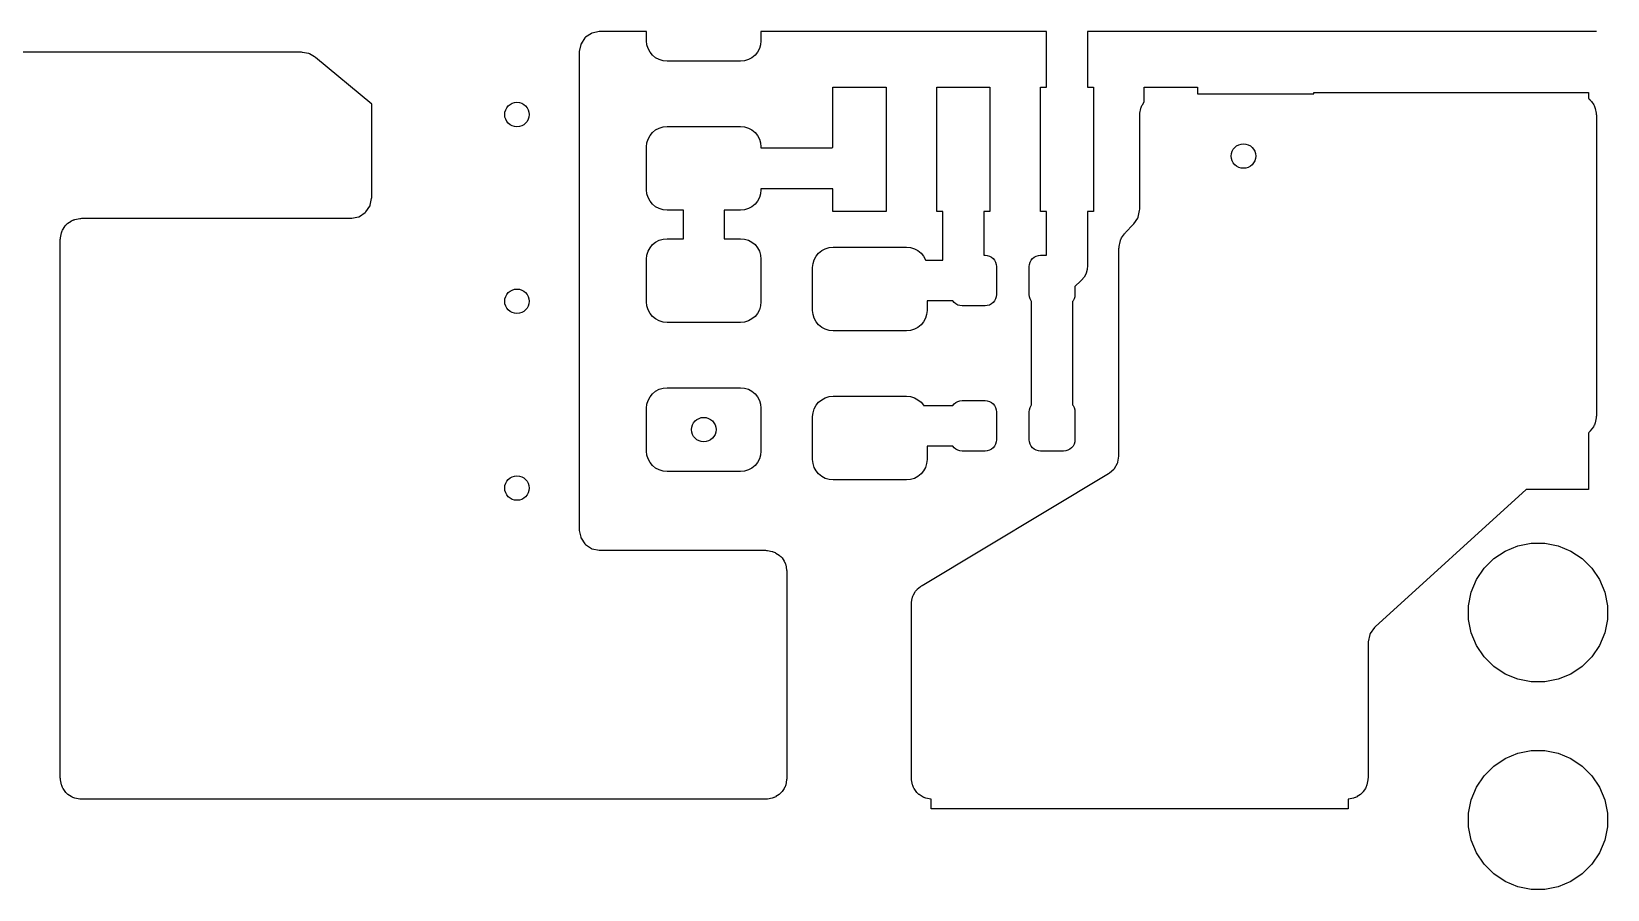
# Model space of a CAD drawing. Extents: x 86.1 to 155.4, y -71.6 to -29.3.
# Drawn here: x 136.05 to 155.33, y -54.19 to -43.69 of the extents above; entities that cross this region are included whole.
import ezdxf

# ---------------------------------------------------------------- set-up
doc = ezdxf.new("R2010")
doc.units = 0
doc.layers.add('BLACK', color=7, linetype='CONTINUOUS')

msp = doc.modelspace()

# ---------------------------------------------------------------- linework, layer by layer
at = {"layer": 'BLACK', "linetype": 'CONTINUOUS'}
for p, q in [((142.818, -43.7664), (142.77, -43.8371)), ((142.822, -43.7617), (142.818, -43.7664)), ((142.826, -43.7578), (142.822, -43.7617)), ((142.897, -43.7105), (142.826, -43.7578)), ((142.903, -43.7076), (142.897, -43.7105)), ((142.908, -43.7058), (142.903, -43.7076)), ((142.992, -43.6892), (142.908, -43.7058)), ((143.004, -43.688), (142.992, -43.6892)), ((143.572, -43.688), (143.004, -43.688)), ((143.572, -43.8), (143.572, -43.688)), ((148.467, -43.688), (144.972, -43.688)), ((144.972, -43.688), (144.972, -43.8)), ((148.467, -44.3675), (148.467, -43.688)), ((155.185, -43.688), (148.967, -43.688)), ((148.967, -43.688), (148.967, -44.3675)), ((155.197, -43.6869), (155.185, -43.688)), ((139.349, -43.942), (134.731, -43.942)), ((139.362, -43.9431), (139.349, -43.942)), ((139.435, -43.956), (139.362, -43.9431)), ((139.439, -43.9569), (139.435, -43.956)), ((139.447, -43.9606), (139.439, -43.9569)), ((139.51, -43.9967), (139.447, -43.9606)), ((142.749, -43.9319), (142.748, -43.9442)), ((142.748, -43.9442), (142.748, -49.7818)), ((142.766, -43.8484), (142.749, -43.9319)), ((142.768, -43.8426), (142.766, -43.8484)), ((142.77, -43.8371), (142.768, -43.8426)), ((143.577, -43.8488), (143.572, -43.8)), ((143.591, -43.8957), (143.577, -43.8488)), ((143.614, -43.9389), (143.591, -43.8957)), ((143.645, -43.9768), (143.614, -43.9389)), ((144.93, -43.9389), (144.899, -43.9768)), ((144.953, -43.8957), (144.93, -43.9389)), ((144.967, -43.8488), (144.953, -43.8957)), ((144.972, -43.8), (144.967, -43.8488)), ((139.521, -44.0041), (139.51, -43.9967)), ((140.208, -44.577), (139.521, -44.0041)), ((143.683, -44.0079), (143.645, -43.9768)), ((143.726, -44.031), (143.683, -44.0079)), ((143.773, -44.0452), (143.726, -44.031)), ((143.822, -44.05), (143.773, -44.0452)), ((144.722, -44.05), (143.822, -44.05)), ((144.771, -44.0452), (144.722, -44.05)), ((144.818, -44.031), (144.771, -44.0452)), ((144.861, -44.0079), (144.818, -44.031)), ((144.899, -43.9768), (144.861, -44.0079)), ((145.852, -45.1014), (145.852, -44.3675)), ((145.852, -44.3675), (146.502, -44.3675)), ((146.502, -44.3675), (146.502, -45.8925)), ((147.122, -45.8925), (147.122, -44.3675)), ((147.122, -44.3675), (147.772, -44.3675)), ((147.772, -44.3675), (147.772, -45.8925)), ((148.392, -45.8925), (148.392, -44.3675)), ((148.392, -44.3675), (148.467, -44.3675)), ((148.967, -44.3675), (149.042, -44.3675)), ((149.042, -44.3675), (149.042, -45.8925)), ((149.662, -44.549), (149.662, -44.3675)), ((149.662, -44.3675), (150.312, -44.3675)), ((150.312, -44.3675), (150.312, -44.45)), ((150.312, -44.45), (151.736, -44.45)), ((151.736, -44.45), (151.736, -44.433)), ((151.736, -44.433), (155.096, -44.433)), ((155.096, -44.433), (155.096, -44.5067)), ((155.096, -44.5067), (155.1, -44.5092)), ((155.1, -44.5092), (155.1, -44.5093)), ((155.1, -44.5093), (155.1, -44.5093)), ((155.1, -44.5093), (155.1, -44.5093)), ((155.1, -44.5093), (155.101, -44.5102)), ((155.101, -44.5102), (155.11, -44.5177)), ((155.11, -44.5177), (155.119, -44.5251)), ((155.119, -44.5251), (155.12, -44.5257)), ((155.12, -44.5257), (155.12, -44.5262)), ((155.12, -44.5262), (155.127, -44.5352)), ((155.127, -44.5352), (155.135, -44.5442)), ((155.135, -44.5442), (155.161, -44.5833)), ((140.208, -45.7178), (140.208, -44.577)), ((149.606, -44.7107), (149.607, -44.6992)), ((149.606, -44.7124), (149.606, -44.7107)), ((149.606, -44.7125), (149.606, -44.7124)), ((149.606, -44.7124), (149.606, -44.7124)), ((149.606, -44.7124), (149.606, -44.7124)), ((149.606, -45.8642), (149.606, -44.7125)), ((149.607, -44.6992), (149.608, -44.6877)), ((149.608, -44.6877), (149.62, -44.6291)), ((149.62, -44.6274), (149.624, -44.6163)), ((149.62, -44.6289), (149.62, -44.6274)), ((149.62, -44.6291), (149.62, -44.6289)), ((149.62, -44.6289), (149.62, -44.6289)), ((149.62, -44.6289), (149.62, -44.6289)), ((149.624, -44.6163), (149.627, -44.6052)), ((149.627, -44.6052), (149.628, -44.6045)), ((149.628, -44.6037), (149.634, -44.5936)), ((149.628, -44.6045), (149.628, -44.6037)), ((149.634, -44.5936), (149.639, -44.5833)), ((149.639, -44.5833), (149.662, -44.549)), ((155.161, -44.5833), (155.161, -44.5835)), ((155.161, -44.5835), (155.161, -44.5835)), ((155.161, -44.5835), (155.161, -44.5835)), ((155.161, -44.5835), (155.162, -44.5848)), ((155.162, -44.5848), (155.167, -44.5952)), ((155.167, -44.5952), (155.173, -44.6054)), ((155.173, -44.6054), (155.173, -44.6061)), ((155.173, -44.6061), (155.173, -44.6068)), ((155.173, -44.6068), (155.177, -44.618)), ((155.177, -44.618), (155.18, -44.6291)), ((155.18, -44.6291), (155.192, -44.6877)), ((155.192, -44.6877), (155.192, -44.6895)), ((155.192, -44.6895), (155.193, -44.701)), ((155.193, -44.701), (155.194, -44.7125)), ((155.194, -44.7125), (155.194, -48.3901)), ((143.614, -44.9611), (143.645, -44.9232)), ((143.645, -44.9232), (143.683, -44.8921)), ((143.683, -44.8921), (143.726, -44.869)), ((143.726, -44.869), (143.773, -44.8548)), ((143.773, -44.8548), (143.822, -44.85)), ((143.822, -44.85), (144.722, -44.85)), ((144.722, -44.85), (144.771, -44.8548)), ((144.771, -44.8548), (144.818, -44.869)), ((144.818, -44.869), (144.861, -44.8921)), ((144.861, -44.8921), (144.899, -44.9232)), ((144.899, -44.9232), (144.93, -44.9611)), ((143.572, -45.1), (143.577, -45.0512)), ((143.572, -45.625), (143.572, -45.1)), ((143.577, -45.0512), (143.591, -45.0043)), ((143.591, -45.0043), (143.614, -44.9611)), ((144.93, -44.9611), (144.953, -45.0043)), ((144.953, -45.0043), (144.967, -45.0512)), ((144.967, -45.0512), (144.972, -45.1)), ((144.972, -45.1), (144.972, -45.1125)), ((144.972, -45.1125), (145.841, -45.1125)), ((145.841, -45.1125), (145.852, -45.1014)), ((143.577, -45.6738), (143.572, -45.625)), ((143.591, -45.7207), (143.577, -45.6738)), ((144.967, -45.6738), (144.953, -45.7207)), ((144.972, -45.625), (144.967, -45.6738)), ((145.852, -45.6125), (144.972, -45.6125)), ((144.972, -45.6125), (144.972, -45.625)), ((145.852, -45.8925), (145.852, -45.6125)), ((140.134, -45.9003), (140.138, -45.8956)), ((140.138, -45.8956), (140.186, -45.8249)), ((140.186, -45.8249), (140.188, -45.8194)), ((140.188, -45.8194), (140.19, -45.8136)), ((140.19, -45.8136), (140.207, -45.7301)), ((140.207, -45.7301), (140.208, -45.7178)), ((143.614, -45.7639), (143.591, -45.7207)), ((143.645, -45.8018), (143.614, -45.7639)), ((143.683, -45.8329), (143.645, -45.8018)), ((143.726, -45.856), (143.683, -45.8329)), ((143.773, -45.8702), (143.726, -45.856)), ((143.822, -45.875), (143.773, -45.8702)), ((144.022, -45.875), (143.822, -45.875)), ((144.022, -46.2235), (144.022, -45.875)), ((144.722, -45.875), (144.522, -45.875)), ((144.522, -45.875), (144.522, -46.2235)), ((144.771, -45.8702), (144.722, -45.875)), ((144.818, -45.856), (144.771, -45.8702)), ((144.861, -45.8329), (144.818, -45.856)), ((144.899, -45.8018), (144.861, -45.8329)), ((144.93, -45.7639), (144.899, -45.8018)), ((144.953, -45.7207), (144.93, -45.7639)), ((146.502, -45.8925), (145.852, -45.8925)), ((147.197, -45.8925), (147.122, -45.8925)), ((147.197, -46.486), (147.197, -45.8925)), ((147.772, -45.8925), (147.697, -45.8925)), ((147.697, -45.8925), (147.697, -46.426)), ((148.467, -45.8925), (148.392, -45.8925)), ((148.467, -46.426), (148.467, -45.8925)), ((149.042, -45.8925), (148.967, -45.8925)), ((148.967, -45.8925), (148.967, -46.5407)), ((149.588, -45.96), (149.605, -45.8766)), ((149.605, -45.8766), (149.606, -45.8642)), ((136.431, -46.1073), (136.457, -46.0682)), ((136.457, -46.068), (136.458, -46.0668)), ((136.457, -46.0682), (136.457, -46.068)), ((136.457, -46.068), (136.457, -46.068)), ((136.457, -46.068), (136.457, -46.068)), ((136.458, -46.0668), (136.466, -46.0578)), ((136.466, -46.0578), (136.473, -46.0489)), ((136.473, -46.0489), (136.474, -46.0484)), ((136.474, -46.0478), (136.483, -46.0405)), ((136.474, -46.0484), (136.474, -46.0478)), ((136.483, -46.0405), (136.492, -46.0332)), ((136.492, -46.0332), (136.531, -46.0071)), ((136.531, -46.0071), (136.532, -46.0069)), ((136.532, -46.0069), (136.533, -46.0061)), ((136.532, -46.0069), (136.532, -46.0069)), ((136.532, -46.0069), (136.532, -46.0069)), ((136.533, -46.0061), (136.543, -46.0007)), ((136.543, -46.0007), (136.553, -45.9953)), ((136.553, -45.9953), (136.554, -45.9951)), ((136.554, -45.9951), (136.555, -45.9947)), ((136.555, -45.9947), (136.566, -45.9915)), ((136.566, -45.9915), (136.577, -45.9881)), ((136.577, -45.9881), (136.636, -45.9764)), ((136.636, -45.9764), (136.637, -45.9761)), ((136.636, -45.9764), (136.636, -45.9764)), ((136.636, -45.9764), (136.636, -45.9764)), ((136.636, -45.9764), (136.636, -45.9764)), ((136.637, -45.9761), (136.649, -45.9751)), ((136.649, -45.9751), (136.661, -45.974)), ((136.661, -45.974), (139.952, -45.974)), ((139.952, -45.974), (139.964, -45.9728)), ((139.964, -45.9728), (140.048, -45.9562)), ((140.048, -45.9562), (140.053, -45.9544)), ((140.053, -45.9544), (140.059, -45.9515)), ((140.059, -45.9515), (140.13, -45.9042)), ((140.13, -45.9042), (140.134, -45.9003)), ((149.434, -46.1459), (149.528, -46.0516)), ((149.528, -46.0516), (149.536, -46.042)), ((149.536, -46.042), (149.584, -45.9713)), ((149.584, -45.9713), (149.586, -45.9659)), ((149.586, -45.9659), (149.588, -45.96)), ((136.398, -46.2347), (136.399, -46.2232)), ((136.398, -46.2364), (136.398, -46.2347)), ((136.398, -46.2365), (136.398, -46.2364)), ((136.398, -46.2364), (136.398, -46.2364)), ((136.398, -46.2364), (136.398, -46.2364)), ((136.398, -52.8235), (136.398, -46.2365)), ((136.399, -46.2232), (136.4, -46.2117)), ((136.4, -46.2117), (136.412, -46.1531)), ((136.412, -46.1514), (136.416, -46.1402)), ((136.412, -46.1529), (136.412, -46.1514)), ((136.412, -46.1531), (136.412, -46.1529)), ((136.412, -46.1529), (136.412, -46.1529)), ((136.412, -46.1529), (136.412, -46.1529)), ((136.416, -46.1402), (136.419, -46.1292)), ((136.419, -46.1292), (136.42, -46.1285)), ((136.42, -46.1277), (136.426, -46.1176)), ((136.42, -46.1285), (136.42, -46.1277)), ((136.426, -46.1176), (136.431, -46.1073)), ((143.645, -46.2967), (143.683, -46.2656)), ((143.683, -46.2656), (143.726, -46.2425)), ((143.726, -46.2425), (143.773, -46.2283)), ((143.773, -46.2283), (143.822, -46.2235)), ((143.822, -46.2235), (144.022, -46.2235)), ((144.522, -46.2235), (144.722, -46.2235)), ((144.722, -46.2235), (144.771, -46.2283)), ((144.771, -46.2283), (144.818, -46.2425)), ((144.818, -46.2425), (144.861, -46.2656)), ((144.861, -46.2656), (144.899, -46.2967)), ((149.354, -46.3193), (149.366, -46.2607)), ((149.366, -46.2589), (149.37, -46.2478)), ((149.366, -46.2604), (149.366, -46.2589)), ((149.366, -46.2607), (149.366, -46.2604)), ((149.366, -46.2604), (149.366, -46.2604)), ((149.366, -46.2604), (149.366, -46.2604)), ((149.37, -46.2478), (149.373, -46.2367)), ((149.373, -46.2367), (149.374, -46.236)), ((149.374, -46.2353), (149.38, -46.2251)), ((149.374, -46.236), (149.374, -46.2353)), ((149.38, -46.2251), (149.385, -46.2149)), ((149.385, -46.2149), (149.418, -46.1652)), ((149.418, -46.1652), (149.419, -46.1637)), ((149.419, -46.1637), (149.427, -46.1549)), ((149.427, -46.1549), (149.434, -46.1459)), ((143.572, -46.4735), (143.577, -46.4247)), ((143.572, -46.9985), (143.572, -46.4735)), ((143.577, -46.4247), (143.591, -46.3778)), ((143.591, -46.3778), (143.614, -46.3346)), ((143.614, -46.3346), (143.645, -46.2967)), ((144.899, -46.2967), (144.93, -46.3346)), ((144.93, -46.3346), (144.953, -46.3778)), ((144.953, -46.3778), (144.967, -46.4247)), ((144.967, -46.4247), (144.972, -46.4735)), ((144.972, -46.4735), (144.972, -46.9985)), ((145.623, -46.4813), (145.646, -46.4381)), ((145.646, -46.4381), (145.677, -46.4002)), ((145.677, -46.4002), (145.715, -46.3691)), ((145.715, -46.3691), (145.758, -46.346)), ((145.758, -46.346), (145.805, -46.3318)), ((145.805, -46.3318), (145.854, -46.327)), ((145.854, -46.327), (146.754, -46.327)), ((146.754, -46.327), (146.803, -46.3318)), ((146.803, -46.3318), (146.85, -46.346)), ((146.85, -46.346), (146.893, -46.3691)), ((146.893, -46.3691), (146.931, -46.4002)), ((146.931, -46.4002), (146.962, -46.4381)), ((146.962, -46.4381), (146.985, -46.4813)), ((147.697, -46.426), (147.714, -46.426)), ((147.714, -46.426), (147.741, -46.4287)), ((147.741, -46.4287), (147.768, -46.4367)), ((147.768, -46.4367), (147.792, -46.4496)), ((147.792, -46.4496), (147.813, -46.467)), ((147.813, -46.467), (147.83, -46.4882)), ((148.278, -46.4882), (148.295, -46.467)), ((148.295, -46.467), (148.316, -46.4496)), ((148.316, -46.4496), (148.34, -46.4367)), ((148.34, -46.4367), (148.367, -46.4287)), ((148.367, -46.4287), (148.394, -46.426)), ((148.394, -46.426), (148.467, -46.426)), ((149.352, -46.3423), (149.353, -46.3308)), ((149.352, -46.3439), (149.352, -46.3423)), ((149.352, -46.344), (149.352, -46.3439)), ((149.352, -46.3441), (149.352, -46.344)), ((149.352, -46.344), (149.352, -46.344)), ((149.352, -48.875), (149.352, -46.3441)), ((149.353, -46.3308), (149.354, -46.3193)), ((145.604, -46.577), (145.609, -46.5282)), ((145.604, -47.102), (145.604, -46.577)), ((145.609, -46.5282), (145.623, -46.4813)), ((146.985, -46.4813), (146.986, -46.486)), ((146.986, -46.486), (147.197, -46.486)), ((147.83, -46.4882), (147.843, -46.5124)), ((147.843, -46.5124), (147.851, -46.5387)), ((147.851, -46.5387), (147.854, -46.566)), ((147.854, -46.566), (147.854, -46.906)), ((148.254, -46.566), (148.257, -46.5387)), ((148.254, -46.906), (148.254, -46.566)), ((148.257, -46.5387), (148.265, -46.5124)), ((148.265, -46.5124), (148.278, -46.4882)), ((148.949, -46.6491), (148.926, -46.6926)), ((148.95, -46.6454), (148.949, -46.6491)), ((148.963, -46.602), (148.95, -46.6454)), ((148.968, -46.553), (148.963, -46.602)), ((148.967, -46.5407), (148.968, -46.553)), ((148.885, -46.7385), (148.814, -46.8096)), ((148.814, -46.8096), (148.814, -46.906)), ((148.895, -46.7306), (148.885, -46.7385)), ((148.926, -46.6926), (148.895, -46.7306)), ((143.577, -47.0473), (143.572, -46.9985)), ((143.591, -47.0942), (143.577, -47.0473)), ((144.967, -47.0473), (144.953, -47.0942)), ((144.972, -46.9985), (144.967, -47.0473)), ((147.319, -46.986), (147.004, -46.986)), ((147.004, -46.986), (147.004, -47.102)), ((147.335, -47.005), (147.319, -46.986)), ((147.356, -47.0224), (147.335, -47.005)), ((147.38, -47.0353), (147.356, -47.0224)), ((147.407, -47.0433), (147.38, -47.0353)), ((147.434, -47.046), (147.407, -47.0433)), ((147.714, -47.046), (147.434, -47.046)), ((147.741, -47.0433), (147.714, -47.046)), ((147.768, -47.0353), (147.741, -47.0433)), ((147.792, -47.0224), (147.768, -47.0353)), ((147.813, -47.005), (147.792, -47.0224)), ((147.83, -46.9838), (147.813, -47.005)), ((147.843, -46.9596), (147.83, -46.9838)), ((147.851, -46.9333), (147.843, -46.9596)), ((147.854, -46.906), (147.851, -46.9333)), ((148.257, -46.9333), (148.254, -46.906)), ((148.265, -46.9596), (148.257, -46.9333)), ((148.278, -46.9838), (148.265, -46.9596)), ((148.284, -46.9916), (148.278, -46.9838)), ((148.284, -48.2584), (148.284, -46.9916)), ((148.79, -46.9838), (148.784, -46.9916)), ((148.784, -46.9916), (148.784, -48.2584)), ((148.803, -46.9596), (148.79, -46.9838)), ((148.811, -46.9333), (148.803, -46.9596)), ((148.814, -46.906), (148.811, -46.9333)), ((143.614, -47.1374), (143.591, -47.0942)), ((143.645, -47.1753), (143.614, -47.1374)), ((143.683, -47.2064), (143.645, -47.1753)), ((143.726, -47.2295), (143.683, -47.2064)), ((143.773, -47.2437), (143.726, -47.2295)), ((143.822, -47.2485), (143.773, -47.2437)), ((144.771, -47.2437), (144.722, -47.2485)), ((144.818, -47.2295), (144.771, -47.2437)), ((144.861, -47.2064), (144.818, -47.2295)), ((144.899, -47.1753), (144.861, -47.2064)), ((144.93, -47.1374), (144.899, -47.1753)), ((144.953, -47.0942), (144.93, -47.1374)), ((145.609, -47.1508), (145.604, -47.102)), ((145.623, -47.1977), (145.609, -47.1508)), ((145.646, -47.2409), (145.623, -47.1977)), ((145.677, -47.2788), (145.646, -47.2409)), ((146.962, -47.2409), (146.931, -47.2788)), ((146.985, -47.1977), (146.962, -47.2409)), ((146.999, -47.1508), (146.985, -47.1977)), ((147.004, -47.102), (146.999, -47.1508)), ((144.722, -47.2485), (143.822, -47.2485)), ((145.715, -47.3099), (145.677, -47.2788)), ((145.758, -47.333), (145.715, -47.3099)), ((145.805, -47.3472), (145.758, -47.333)), ((145.854, -47.352), (145.805, -47.3472)), ((146.754, -47.352), (145.854, -47.352)), ((146.803, -47.3472), (146.754, -47.352)), ((146.85, -47.333), (146.803, -47.3472)), ((146.893, -47.3099), (146.85, -47.333)), ((146.931, -47.2788), (146.893, -47.3099)), ((143.577, -48.2497), (143.591, -48.2028)), ((143.591, -48.2028), (143.614, -48.1596)), ((143.614, -48.1596), (143.645, -48.1217)), ((143.645, -48.1217), (143.683, -48.0906)), ((143.683, -48.0906), (143.726, -48.0675)), ((143.726, -48.0675), (143.773, -48.0533)), ((143.773, -48.0533), (143.822, -48.0485)), ((143.822, -48.0485), (144.722, -48.0485)), ((144.722, -48.0485), (144.771, -48.0533)), ((144.771, -48.0533), (144.818, -48.0675)), ((144.818, -48.0675), (144.861, -48.0906)), ((144.861, -48.0906), (144.899, -48.1217)), ((144.899, -48.1217), (144.93, -48.1596)), ((144.93, -48.1596), (144.953, -48.2028)), ((144.953, -48.2028), (144.967, -48.2497)), ((145.677, -48.2252), (145.715, -48.1941)), ((145.715, -48.1941), (145.758, -48.171)), ((145.758, -48.171), (145.805, -48.1568)), ((145.805, -48.1568), (145.854, -48.152)), ((145.854, -48.152), (146.754, -48.152)), ((146.754, -48.152), (146.803, -48.1568)), ((146.803, -48.1568), (146.85, -48.171)), ((146.85, -48.171), (146.893, -48.1941)), ((146.893, -48.1941), (146.931, -48.2252)), ((147.38, -48.2147), (147.407, -48.2067)), ((147.407, -48.2067), (147.434, -48.204)), ((147.434, -48.204), (147.714, -48.204)), ((147.714, -48.204), (147.741, -48.2067)), ((147.741, -48.2067), (147.768, -48.2147)), ((143.572, -48.2985), (143.577, -48.2497)), ((143.572, -48.8235), (143.572, -48.2985)), ((144.967, -48.2497), (144.972, -48.2985)), ((144.972, -48.2985), (144.972, -48.8235)), ((145.604, -48.402), (145.609, -48.3532)), ((145.604, -48.927), (145.604, -48.402)), ((145.609, -48.3532), (145.623, -48.3063)), ((145.623, -48.3063), (145.646, -48.2631)), ((145.646, -48.2631), (145.677, -48.2252)), ((146.931, -48.2252), (146.962, -48.2631)), ((146.962, -48.2631), (146.962, -48.264)), ((146.962, -48.264), (147.319, -48.264)), ((147.319, -48.264), (147.335, -48.245)), ((147.335, -48.245), (147.356, -48.2276)), ((147.356, -48.2276), (147.38, -48.2147)), ((147.768, -48.2147), (147.792, -48.2276)), ((147.792, -48.2276), (147.813, -48.245)), ((147.813, -48.245), (147.83, -48.2662)), ((147.83, -48.2662), (147.843, -48.2904)), ((147.843, -48.2904), (147.851, -48.3167)), ((147.851, -48.3167), (147.854, -48.344)), ((147.854, -48.344), (147.854, -48.684)), ((148.254, -48.344), (148.257, -48.3167)), ((148.254, -48.684), (148.254, -48.344)), ((148.257, -48.3167), (148.265, -48.2904)), ((148.265, -48.2904), (148.278, -48.2662)), ((148.278, -48.2662), (148.284, -48.2584)), ((148.784, -48.2584), (148.79, -48.2662)), ((148.79, -48.2662), (148.803, -48.2904)), ((148.803, -48.2904), (148.811, -48.3167)), ((148.811, -48.3167), (148.814, -48.344)), ((148.814, -48.344), (148.814, -48.684)), ((155.194, -48.3919), (155.193, -48.4048)), ((155.194, -48.3901), (155.194, -48.3919)), ((155.11, -48.5884), (155.102, -48.5973)), ((155.119, -48.5791), (155.11, -48.5884)), ((155.12, -48.5776), (155.119, -48.5789)), ((155.119, -48.5789), (155.119, -48.5789)), ((155.119, -48.5789), (155.119, -48.5789)), ((155.119, -48.5789), (155.119, -48.5791)), ((155.157, -48.5263), (155.12, -48.5776)), ((155.158, -48.5251), (155.157, -48.5257)), ((155.157, -48.5257), (155.157, -48.5263)), ((155.164, -48.515), (155.158, -48.5251)), ((155.169, -48.5049), (155.164, -48.515)), ((155.17, -48.5042), (155.169, -48.5049)), ((155.174, -48.4925), (155.17, -48.5035)), ((155.17, -48.5035), (155.17, -48.5042)), ((155.177, -48.4815), (155.174, -48.4925)), ((155.178, -48.4807), (155.177, -48.4815)), ((155.191, -48.4164), (155.178, -48.4783)), ((155.178, -48.4783), (155.178, -48.48)), ((155.178, -48.48), (155.178, -48.4807)), ((155.193, -48.4048), (155.191, -48.4164)), ((147.319, -48.764), (147.004, -48.764)), ((147.004, -48.764), (147.004, -48.927)), ((147.335, -48.783), (147.319, -48.764)), ((147.356, -48.8004), (147.335, -48.783)), ((147.813, -48.783), (147.792, -48.8004)), ((147.83, -48.7618), (147.813, -48.783)), ((147.843, -48.7376), (147.83, -48.7618)), ((147.851, -48.7113), (147.843, -48.7376)), ((147.854, -48.684), (147.851, -48.7113)), ((148.257, -48.7113), (148.254, -48.684)), ((148.265, -48.7376), (148.257, -48.7113)), ((148.278, -48.7618), (148.265, -48.7376)), ((148.295, -48.783), (148.278, -48.7618)), ((148.316, -48.8004), (148.295, -48.783)), ((148.773, -48.783), (148.752, -48.8004)), ((148.79, -48.7618), (148.773, -48.783)), ((148.803, -48.7376), (148.79, -48.7618)), ((148.811, -48.7113), (148.803, -48.7376)), ((148.814, -48.684), (148.811, -48.7113)), ((155.102, -48.5973), (155.096, -48.6031)), ((155.096, -48.6031), (155.096, -49.293)), ((143.577, -48.8723), (143.572, -48.8235)), ((143.591, -48.9192), (143.577, -48.8723)), ((143.614, -48.9624), (143.591, -48.9192)), ((143.645, -49.0003), (143.614, -48.9624)), ((144.93, -48.9624), (144.899, -49.0003)), ((144.953, -48.9192), (144.93, -48.9624)), ((144.967, -48.8723), (144.953, -48.9192)), ((144.972, -48.8235), (144.967, -48.8723)), ((145.609, -48.9758), (145.604, -48.927)), ((145.623, -49.0227), (145.609, -48.9758)), ((146.999, -48.9758), (146.985, -49.0227)), ((147.004, -48.927), (146.999, -48.9758)), ((147.38, -48.8133), (147.356, -48.8004)), ((147.407, -48.8213), (147.38, -48.8133)), ((147.434, -48.824), (147.407, -48.8213)), ((147.714, -48.824), (147.434, -48.824)), ((147.741, -48.8213), (147.714, -48.824)), ((147.768, -48.8133), (147.741, -48.8213)), ((147.792, -48.8004), (147.768, -48.8133)), ((148.34, -48.8133), (148.316, -48.8004)), ((148.367, -48.8213), (148.34, -48.8133)), ((148.394, -48.824), (148.367, -48.8213)), ((148.674, -48.824), (148.394, -48.824)), ((148.701, -48.8213), (148.674, -48.824)), ((148.728, -48.8133), (148.701, -48.8213)), ((148.752, -48.8004), (148.728, -48.8133)), ((149.298, -49.0349), (149.334, -48.9701)), ((149.334, -48.9701), (149.337, -48.963)), ((149.337, -48.963), (149.338, -48.96)), ((149.338, -48.96), (149.351, -48.8858)), ((149.351, -48.8858), (149.352, -48.875)), ((143.683, -49.0314), (143.645, -49.0003)), ((143.726, -49.0545), (143.683, -49.0314)), ((143.773, -49.0687), (143.726, -49.0545)), ((143.822, -49.0735), (143.773, -49.0687)), ((144.722, -49.0735), (143.822, -49.0735)), ((144.771, -49.0687), (144.722, -49.0735)), ((144.818, -49.0545), (144.771, -49.0687)), ((144.861, -49.0314), (144.818, -49.0545)), ((144.899, -49.0003), (144.861, -49.0314)), ((145.646, -49.0659), (145.623, -49.0227)), ((145.677, -49.1038), (145.646, -49.0659)), ((145.715, -49.1349), (145.677, -49.1038)), ((145.758, -49.158), (145.715, -49.1349)), ((145.805, -49.1722), (145.758, -49.158)), ((145.854, -49.177), (145.805, -49.1722)), ((146.803, -49.1722), (146.754, -49.177)), ((146.85, -49.158), (146.803, -49.1722)), ((146.893, -49.1349), (146.85, -49.158)), ((146.931, -49.1038), (146.893, -49.1349)), ((146.962, -49.0659), (146.931, -49.1038)), ((146.943, -50.4675), (149.226, -49.0976)), ((146.985, -49.0227), (146.962, -49.0659)), ((149.226, -49.0976), (149.235, -49.0913)), ((149.235, -49.0913), (149.291, -49.0431)), ((149.291, -49.0431), (149.296, -49.0375)), ((149.296, -49.0375), (149.298, -49.0349)), ((146.754, -49.177), (145.854, -49.177)), ((154.337, -49.293), (152.487, -50.9752)), ((155.096, -49.293), (154.337, -49.293)), ((142.748, -49.7818), (142.749, -49.7941)), ((142.749, -49.7941), (142.766, -49.8776)), ((142.766, -49.8776), (142.768, -49.8834)), ((142.768, -49.8834), (142.77, -49.8889)), ((142.77, -49.8889), (142.818, -49.9596)), ((142.818, -49.9596), (142.822, -49.9643)), ((142.822, -49.9643), (142.826, -49.9682)), ((142.826, -49.9682), (142.897, -50.0155)), ((142.897, -50.0155), (142.903, -50.0184)), ((142.903, -50.0184), (142.908, -50.0202)), ((142.908, -50.0202), (142.992, -50.0368)), ((142.992, -50.0368), (143.004, -50.038)), ((143.004, -50.038), (145.025, -50.038)), ((145.025, -50.038), (145.026, -50.038)), ((145.026, -50.038), (145.026, -50.038)), ((145.026, -50.038), (145.026, -50.038)), ((145.026, -50.038), (145.027, -50.038)), ((145.027, -50.038), (145.039, -50.0393)), ((145.039, -50.0393), (145.05, -50.0404)), ((145.05, -50.0404), (145.109, -50.0521)), ((145.109, -50.0521), (145.109, -50.0521)), ((145.109, -50.0521), (145.109, -50.0521)), ((145.109, -50.0521), (145.109, -50.0521)), ((145.109, -50.0521), (145.111, -50.0525)), ((145.111, -50.0525), (145.122, -50.056)), ((145.122, -50.056), (145.133, -50.0594)), ((145.133, -50.0594), (145.134, -50.0597)), ((145.134, -50.0597), (145.134, -50.06)), ((145.134, -50.06), (145.144, -50.0656)), ((145.144, -50.0656), (145.155, -50.0711)), ((145.155, -50.0711), (145.194, -50.0972)), ((145.194, -50.0972), (145.194, -50.0973)), ((145.194, -50.0973), (145.194, -50.0973)), ((145.194, -50.0973), (145.194, -50.0973)), ((145.194, -50.0973), (145.195, -50.0982)), ((145.195, -50.0982), (145.204, -50.1057)), ((145.204, -50.1057), (145.213, -50.1131)), ((145.213, -50.1131), (145.214, -50.1137)), ((145.214, -50.1137), (145.214, -50.1142)), ((145.214, -50.1142), (145.221, -50.1232)), ((145.221, -50.1232), (145.229, -50.1322)), ((145.229, -50.1322), (145.255, -50.1713)), ((153.938, -50.1398), (154.077, -50.0467)), ((154.077, -50.0467), (154.232, -49.9827)), ((154.232, -49.9827), (154.396, -49.95)), ((154.396, -49.95), (154.564, -49.95)), ((154.564, -49.95), (154.728, -49.9827)), ((154.728, -49.9827), (154.883, -50.0467)), ((154.883, -50.0467), (155.022, -50.1398)), ((145.255, -50.1713), (145.255, -50.1715)), ((145.255, -50.1715), (145.255, -50.1715)), ((145.255, -50.1715), (145.255, -50.1715)), ((145.255, -50.1715), (145.256, -50.1728)), ((145.256, -50.1728), (145.261, -50.1832)), ((145.261, -50.1832), (145.267, -50.1934)), ((145.267, -50.1934), (145.267, -50.1941)), ((145.267, -50.1941), (145.267, -50.1948)), ((145.267, -50.1948), (145.271, -50.206)), ((145.271, -50.206), (145.274, -50.2171)), ((145.274, -50.2171), (145.286, -50.2757)), ((145.286, -50.2757), (145.286, -50.2775)), ((145.286, -50.2775), (145.287, -50.289)), ((145.287, -50.289), (145.288, -50.3005)), ((145.288, -50.3005), (145.288, -52.8235)), ((153.727, -50.3974), (153.82, -50.2582)), ((153.82, -50.2582), (153.938, -50.1398)), ((155.022, -50.1398), (155.14, -50.2582)), ((155.14, -50.2582), (155.233, -50.3974)), ((146.873, -50.5266), (146.88, -50.5208)), ((146.88, -50.5208), (146.885, -50.5146)), ((146.885, -50.5146), (146.925, -50.4803)), ((146.925, -50.4803), (146.926, -50.4792)), ((146.926, -50.4792), (146.935, -50.4735)), ((146.935, -50.4735), (146.943, -50.4675)), ((153.663, -50.5521), (153.727, -50.3974)), ((155.233, -50.3974), (155.297, -50.5521)), ((146.812, -50.6967), (146.813, -50.6867)), ((146.812, -50.6985), (146.812, -50.6967)), ((146.812, -52.8235), (146.812, -50.6985)), ((146.813, -50.6867), (146.814, -50.6768)), ((146.814, -50.6768), (146.823, -50.6251)), ((146.823, -50.6233), (146.826, -50.6151)), ((146.823, -50.6251), (146.823, -50.6233)), ((146.826, -50.6151), (146.827, -50.6069)), ((146.827, -50.6069), (146.829, -50.6033)), ((146.829, -50.6033), (146.83, -50.5995)), ((146.83, -50.5995), (146.834, -50.592)), ((146.834, -50.592), (146.837, -50.5842)), ((146.837, -50.5842), (146.858, -50.5482)), ((146.858, -50.5482), (146.859, -50.5466)), ((146.859, -50.5466), (146.864, -50.5397)), ((146.864, -50.5397), (146.868, -50.5326)), ((146.868, -50.5326), (146.871, -50.5297)), ((146.871, -50.5297), (146.873, -50.5266)), ((153.63, -50.7163), (153.663, -50.5521)), ((153.63, -50.8837), (153.63, -50.7163)), ((155.297, -50.5521), (155.33, -50.7163)), ((155.33, -50.7163), (155.33, -50.8837)), ((153.663, -51.0479), (153.63, -50.8837)), ((155.33, -50.8837), (155.297, -51.0479)), ((152.42, -51.0703), (152.401, -51.1581)), ((152.422, -51.063), (152.42, -51.0703)), ((152.425, -51.0584), (152.422, -51.063)), ((152.478, -50.985), (152.425, -51.0584)), ((152.487, -50.9752), (152.478, -50.985)), ((153.727, -51.2026), (153.663, -51.0479)), ((155.297, -51.0479), (155.233, -51.2026)), ((152.401, -51.1581), (152.4, -51.1712)), ((152.4, -51.1712), (152.4, -52.8235)), ((153.82, -51.3418), (153.727, -51.2026)), ((155.233, -51.2026), (155.14, -51.3418)), ((153.938, -51.4602), (153.82, -51.3418)), ((154.077, -51.5533), (153.938, -51.4602)), ((155.022, -51.4602), (154.883, -51.5533)), ((155.14, -51.3418), (155.022, -51.4602)), ((154.232, -51.6173), (154.077, -51.5533)), ((154.396, -51.65), (154.232, -51.6173)), ((154.564, -51.65), (154.396, -51.65)), ((154.728, -51.6173), (154.564, -51.65)), ((154.883, -51.5533), (154.728, -51.6173)), ((153.938, -52.6798), (154.077, -52.5867)), ((154.077, -52.5867), (154.232, -52.5227)), ((154.232, -52.5227), (154.396, -52.49)), ((154.396, -52.49), (154.564, -52.49)), ((154.564, -52.49), (154.728, -52.5227)), ((154.728, -52.5227), (154.883, -52.5867)), ((154.883, -52.5867), (155.022, -52.6798)), ((136.399, -52.835), (136.398, -52.8235)), ((136.4, -52.8465), (136.399, -52.835)), ((145.287, -52.8368), (145.286, -52.8483)), ((145.288, -52.8253), (145.287, -52.8368)), ((145.288, -52.8235), (145.288, -52.8236)), ((145.288, -52.8236), (145.288, -52.8236)), ((145.288, -52.8236), (145.288, -52.8236)), ((145.288, -52.8236), (145.288, -52.8253)), ((146.813, -52.835), (146.812, -52.8235)), ((146.814, -52.8465), (146.813, -52.835)), ((152.399, -52.8368), (152.398, -52.8483)), ((152.4, -52.8253), (152.399, -52.8368)), ((152.4, -52.8235), (152.4, -52.8236)), ((152.4, -52.8236), (152.4, -52.8236)), ((152.4, -52.8236), (152.4, -52.8236)), ((152.4, -52.8236), (152.4, -52.8253)), ((153.727, -52.9374), (153.82, -52.7982)), ((153.82, -52.7982), (153.938, -52.6798)), ((155.022, -52.6798), (155.14, -52.7982)), ((155.14, -52.7982), (155.233, -52.9374)), ((136.4, -52.8483), (136.4, -52.8465)), ((136.412, -52.9069), (136.4, -52.8483)), ((136.415, -52.918), (136.412, -52.9069)), ((136.419, -52.9292), (136.415, -52.918)), ((136.419, -52.9299), (136.419, -52.9292)), ((136.419, -52.9306), (136.419, -52.9299)), ((136.425, -52.9409), (136.419, -52.9306)), ((136.43, -52.9512), (136.425, -52.9409)), ((136.431, -52.9525), (136.43, -52.9512)), ((136.431, -52.9527), (136.431, -52.9525)), ((136.431, -52.9525), (136.431, -52.9525)), ((136.431, -52.9525), (136.431, -52.9525)), ((136.457, -52.9918), (136.431, -52.9527)), ((136.465, -53.0008), (136.457, -52.9918)), ((136.472, -53.0098), (136.465, -53.0008)), ((136.472, -53.0103), (136.472, -53.0098)), ((136.473, -53.0109), (136.472, -53.0103)), ((136.482, -53.0183), (136.473, -53.0109)), ((136.491, -53.0258), (136.482, -53.0183)), ((136.492, -53.0267), (136.491, -53.0258)), ((136.492, -53.0268), (136.492, -53.0267)), ((136.492, -53.0267), (136.492, -53.0267)), ((136.492, -53.0267), (136.492, -53.0267)), ((136.531, -53.0529), (136.492, -53.0268)), ((145.194, -53.0268), (145.155, -53.0529)), ((145.203, -53.0194), (145.194, -53.0268)), ((145.212, -53.0122), (145.203, -53.0194)), ((145.213, -53.0111), (145.212, -53.0116)), ((145.212, -53.0116), (145.212, -53.0122)), ((145.22, -53.0022), (145.213, -53.0111)), ((145.228, -52.9932), (145.22, -53.0022)), ((145.229, -52.992), (145.228, -52.9932)), ((145.255, -52.9527), (145.229, -52.9918)), ((145.229, -52.9918), (145.229, -52.9919)), ((145.229, -52.9919), (145.229, -52.992)), ((145.229, -52.992), (145.229, -52.992)), ((145.26, -52.9425), (145.255, -52.9527)), ((145.266, -52.9323), (145.26, -52.9425)), ((145.267, -52.9308), (145.266, -52.9315)), ((145.266, -52.9315), (145.266, -52.9323)), ((145.27, -52.9198), (145.267, -52.9308)), ((145.274, -52.9086), (145.27, -52.9198)), ((145.286, -52.8483), (145.274, -52.9069)), ((145.274, -52.9069), (145.274, -52.9071)), ((145.274, -52.9071), (145.274, -52.9071)), ((145.274, -52.9071), (145.274, -52.9071)), ((145.274, -52.9071), (145.274, -52.9086)), ((146.814, -52.8483), (146.814, -52.8465)), ((146.826, -52.9069), (146.814, -52.8483)), ((146.829, -52.918), (146.826, -52.9069)), ((146.833, -52.9292), (146.829, -52.918)), ((146.833, -52.9299), (146.833, -52.9292)), ((146.833, -52.9306), (146.833, -52.9299)), ((146.839, -52.9409), (146.833, -52.9306)), ((146.844, -52.9512), (146.839, -52.9409)), ((146.845, -52.9525), (146.844, -52.9512)), ((146.845, -52.9527), (146.845, -52.9525)), ((146.845, -52.9525), (146.845, -52.9525)), ((146.845, -52.9525), (146.845, -52.9525)), ((146.871, -52.9918), (146.845, -52.9527)), ((146.879, -53.0008), (146.871, -52.9918)), ((146.886, -53.0098), (146.879, -53.0008)), ((146.886, -53.0103), (146.886, -53.0098)), ((146.887, -53.0109), (146.886, -53.0103)), ((146.896, -53.0183), (146.887, -53.0109)), ((146.905, -53.0258), (146.896, -53.0183)), ((146.906, -53.0267), (146.905, -53.0258)), ((146.906, -53.0268), (146.906, -53.0267)), ((146.906, -53.0267), (146.906, -53.0267)), ((146.906, -53.0267), (146.906, -53.0267)), ((146.945, -53.0529), (146.906, -53.0268)), ((152.306, -53.0268), (152.267, -53.0529)), ((152.315, -53.0194), (152.306, -53.0268)), ((152.324, -53.0122), (152.315, -53.0194)), ((152.325, -53.0111), (152.324, -53.0116)), ((152.324, -53.0116), (152.324, -53.0122)), ((152.332, -53.0022), (152.325, -53.0111)), ((152.34, -52.9932), (152.332, -53.0022)), ((152.341, -52.992), (152.34, -52.9932)), ((152.367, -52.9527), (152.341, -52.9918)), ((152.341, -52.9918), (152.341, -52.9919)), ((152.341, -52.9919), (152.341, -52.992)), ((152.341, -52.992), (152.341, -52.992)), ((152.372, -52.9425), (152.367, -52.9527)), ((152.378, -52.9323), (152.372, -52.9425)), ((152.379, -52.9308), (152.378, -52.9315)), ((152.378, -52.9315), (152.378, -52.9323)), ((152.382, -52.9198), (152.379, -52.9308)), ((152.386, -52.9086), (152.382, -52.9198)), ((152.398, -52.8483), (152.386, -52.9069)), ((152.386, -52.9069), (152.386, -52.9071)), ((152.386, -52.9071), (152.386, -52.9071)), ((152.386, -52.9071), (152.386, -52.9071)), ((152.386, -52.9071), (152.386, -52.9086)), ((153.663, -53.0921), (153.727, -52.9374)), ((155.233, -52.9374), (155.297, -53.0921)), ((136.542, -53.0584), (136.531, -53.0529)), ((136.552, -53.064), (136.542, -53.0584)), ((136.552, -53.0643), (136.552, -53.064)), ((136.553, -53.0646), (136.552, -53.0643)), ((136.564, -53.068), (136.553, -53.0646)), ((136.575, -53.0715), (136.564, -53.068)), ((136.577, -53.0719), (136.575, -53.0715)), ((136.636, -53.0836), (136.577, -53.0719)), ((136.577, -53.0719), (136.577, -53.0719)), ((136.577, -53.0719), (136.577, -53.0719)), ((136.577, -53.0719), (136.577, -53.0719)), ((136.647, -53.0847), (136.636, -53.0836)), ((136.659, -53.086), (136.647, -53.0847)), ((136.66, -53.086), (136.659, -53.086)), ((136.661, -53.086), (136.66, -53.086)), ((136.66, -53.086), (136.66, -53.086)), ((136.66, -53.086), (136.66, -53.086)), ((145.025, -53.086), (136.661, -53.086)), ((145.037, -53.0849), (145.025, -53.086)), ((145.049, -53.0839), (145.037, -53.0849)), ((145.05, -53.0836), (145.049, -53.0839)), ((145.109, -53.0719), (145.05, -53.0836)), ((145.12, -53.0685), (145.109, -53.0719)), ((145.131, -53.0653), (145.12, -53.0685)), ((145.132, -53.0649), (145.131, -53.0653)), ((145.133, -53.0647), (145.132, -53.0649)), ((145.143, -53.0593), (145.133, -53.0647)), ((145.153, -53.0539), (145.143, -53.0593)), ((145.154, -53.0531), (145.153, -53.0539)), ((145.155, -53.053), (145.154, -53.0531)), ((145.154, -53.0531), (145.154, -53.0531)), ((145.155, -53.0529), (145.155, -53.053)), ((146.956, -53.0584), (146.945, -53.0529)), ((146.966, -53.064), (146.956, -53.0584)), ((146.966, -53.0643), (146.966, -53.064)), ((146.967, -53.0646), (146.966, -53.0643)), ((146.978, -53.068), (146.967, -53.0646)), ((146.989, -53.0715), (146.978, -53.068)), ((146.991, -53.0719), (146.989, -53.0715)), ((147.05, -53.0836), (146.991, -53.0719)), ((146.991, -53.0719), (146.991, -53.0719)), ((146.991, -53.0719), (146.991, -53.0719)), ((146.991, -53.0719), (146.991, -53.0719)), ((147.056, -53.0842), (147.05, -53.0836)), ((147.056, -53.202), (147.056, -53.0842)), ((152.156, -53.202), (147.056, -53.202)), ((152.161, -53.0839), (152.156, -53.0843)), ((152.156, -53.0843), (152.156, -53.202)), ((152.162, -53.0836), (152.161, -53.0839)), ((152.221, -53.0719), (152.162, -53.0836)), ((152.232, -53.0685), (152.221, -53.0719)), ((152.243, -53.0653), (152.232, -53.0685)), ((152.244, -53.0649), (152.243, -53.0653)), ((152.245, -53.0647), (152.244, -53.0649)), ((152.255, -53.0593), (152.245, -53.0647)), ((152.265, -53.0539), (152.255, -53.0593)), ((152.266, -53.0531), (152.265, -53.0539)), ((152.267, -53.053), (152.266, -53.0531)), ((152.266, -53.0531), (152.266, -53.0531)), ((152.267, -53.0529), (152.267, -53.053)), ((153.63, -53.2563), (153.663, -53.0921)), ((155.297, -53.0921), (155.33, -53.2563)), ((153.63, -53.4237), (153.63, -53.2563)), ((155.33, -53.2563), (155.33, -53.4237)), ((153.663, -53.5879), (153.63, -53.4237)), ((153.727, -53.7426), (153.663, -53.5879)), ((155.297, -53.5879), (155.233, -53.7426)), ((155.33, -53.4237), (155.297, -53.5879)), ((153.82, -53.8818), (153.727, -53.7426)), ((155.233, -53.7426), (155.14, -53.8818)), ((153.938, -54.0002), (153.82, -53.8818)), ((155.14, -53.8818), (155.022, -54.0002)), ((154.077, -54.0933), (153.938, -54.0002)), ((154.232, -54.1573), (154.077, -54.0933)), ((154.396, -54.19), (154.232, -54.1573)), ((154.728, -54.1573), (154.564, -54.19)), ((154.883, -54.0933), (154.728, -54.1573)), ((155.022, -54.0002), (154.883, -54.0933)), ((154.564, -54.19), (154.396, -54.19))]:
    msp.add_line(p, q, dxfattribs=at)
at = {"layer": 'BLACK'}
for centre in [(141.986, -44.704), (150.876, -45.212), (141.986, -46.99), (144.272, -48.561), (141.986, -49.276)]:
    msp.add_circle(centre, 0.15, dxfattribs=at)

doc.saveas('drawing.dxf')
